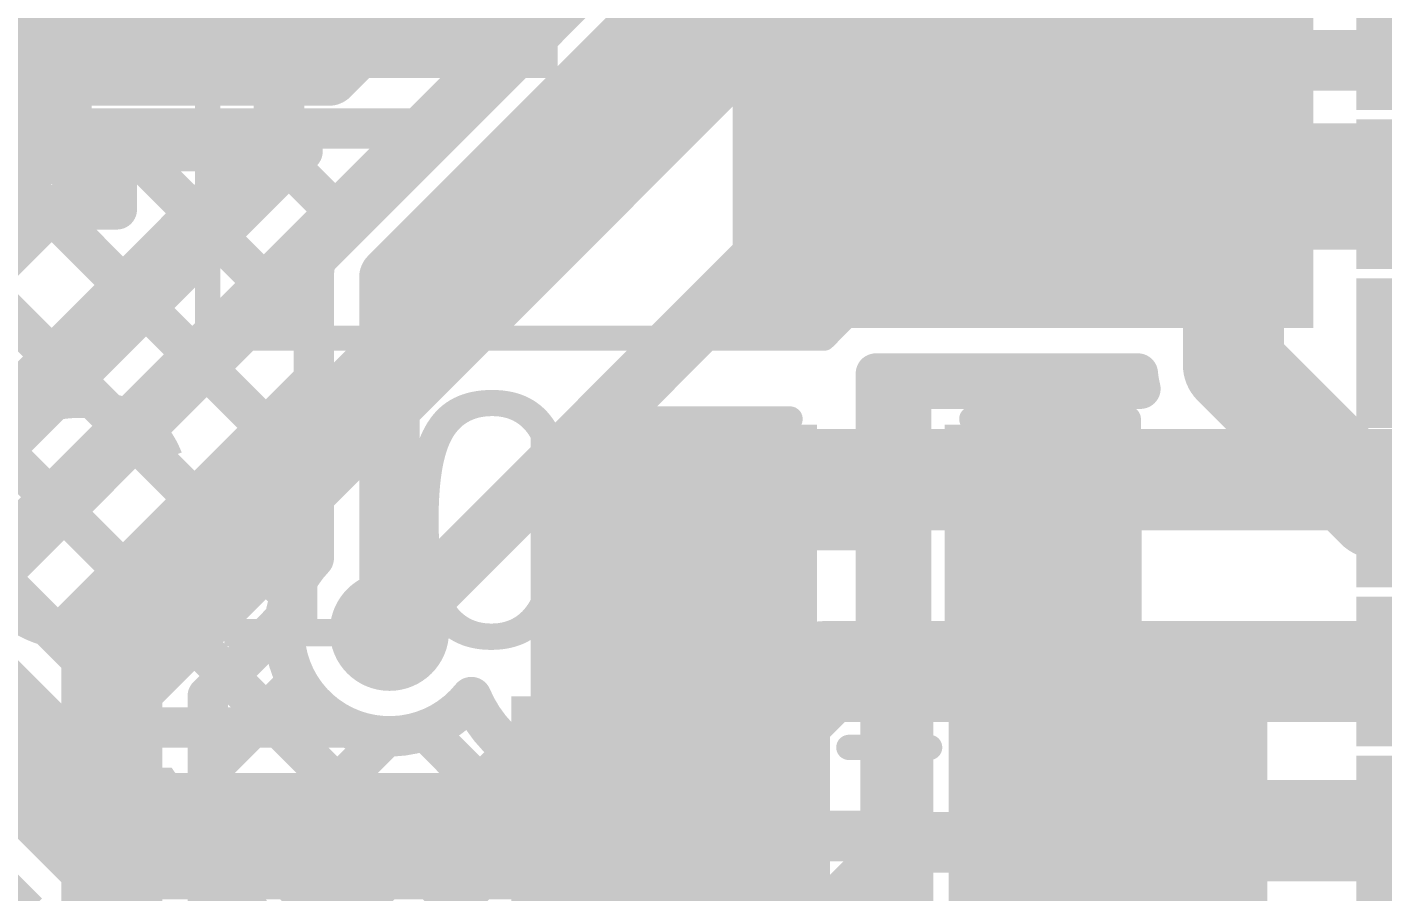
# Model space of a CAD drawing. Header units: millimetres. Extents: x -0.01 to 3.73, y -0.01 to 3.05.
# Drawn here: x 0.3662 to 0.6348, y 2.3144 to 2.4856 of the extents above; entities that cross this region are included whole.
import ezdxf

# ---------------------------------------------------------------- set-up
doc = ezdxf.new("R2010")
doc.units = ezdxf.units.MM
doc.header["$MEASUREMENT"] = 0
for name, color, linetype in [('BottomLayer', 5, 'Continuous'), ('BottomPaste', 16, 'Continuous'), ('BottomSolder', 6, 'Continuous'), ('TopLayer', 1, 'Continuous'), ('TopOverlay', 2, 'Continuous'), ('TopPaste', 8, 'Continuous'), ('TopSolder', 216, 'Continuous'), ('ViaHoleLayer', 16, 'Continuous')]:
    doc.layers.add(name, color=color, linetype=linetype)
doc.styles.add('Arial', font='', dxfattribs={"height": 0.2})
doc.styles.get('Arial').set_extended_font_data('Arial')

# ---------------------------------------------------------------- blocks, each defined once
blk = doc.blocks.new('X322512MOB4SI_5')
at = {"layer": 'TopLayer'}
for points in [[(-0.01575, 0.00984), (-0.07087, 0.00984), (-0.07087, 0.05709), (-0.01575, 0.05709)], [(0.07087, 0.00984), (0.01575, 0.00984), (0.01575, 0.05709), (0.07087, 0.05709)], [(-0.01575, -0.05709), (-0.07087, -0.05709), (-0.07087, -0.00984), (-0.01575, -0.00984)], [(0.07087, -0.05709), (0.01575, -0.05709), (0.01575, -0.00984), (0.07087, -0.00984)]]:
    blk.add_hatch(color=1, dxfattribs=at).paths.add_polyline_path(points)
at = {"layer": 'TopPaste'}
for points in [[(-0.01575, 0.00984), (-0.07087, 0.00984), (-0.07087, 0.05709), (-0.01575, 0.05709)], [(0.07087, 0.00984), (0.01575, 0.00984), (0.01575, 0.05709), (0.07087, 0.05709)], [(-0.01575, -0.05709), (-0.07087, -0.05709), (-0.07087, -0.00984), (-0.01575, -0.00984)], [(0.07087, -0.05709), (0.01575, -0.05709), (0.01575, -0.00984), (0.07087, -0.00984)]]:
    blk.add_hatch(color=8, dxfattribs=at).paths.add_polyline_path(points)
at = {"layer": 'TopSolder'}
for points in [[(-0.01175, 0.00584), (-0.07487, 0.00584), (-0.07487, 0.06109), (-0.01175, 0.06109)], [(0.07487, 0.00584), (0.01175, 0.00584), (0.01175, 0.06109), (0.07487, 0.06109)], [(-0.01175, -0.06109), (-0.07487, -0.06109), (-0.07487, -0.00584), (-0.01175, -0.00584)], [(0.07487, -0.06109), (0.01175, -0.06109), (0.01175, -0.00584), (0.07487, -0.00584)]]:
    blk.add_hatch(color=216, dxfattribs=at).paths.add_polyline_path(points)
at = {"layer": 'TopOverlay', "const_width": 0.005}
for points in [[(-0.008, 0.051), (0.008, 0.051)], [(-0.065, 0.003), (-0.065, -0.002)], [(0.065, -0.002), (0.065, 0.003)], [(-0.008, -0.051), (0.008, -0.051)]]:
    blk.add_lwpolyline(points, dxfattribs=at)
at = {"layer": 'TopOverlay'}
for points, const_width in [([(-0.00925, 0.051, 1), (-0.00675, 0.051, 1)], 0.0025), ([(0.00675, 0.051, 1), (0.00925, 0.051, 1)], 0.0025), ([(-0.06625, 0.003, 1), (-0.06375, 0.003, 1)], 0.0025), ([(0.06375, 0.003, 1), (0.06625, 0.003, 1)], 0.0025), ([(-0.06625, -0.002, 1), (-0.06375, -0.002, 1)], 0.0025), ([(0.06375, -0.002, 1), (0.06625, -0.002, 1)], 0.0025), ([(-0.07884, -0.038, 1), (-0.08516, -0.038, 1)], 0.01), ([(-0.08766, -0.038, 1), (-0.08266, -0.038, 1)], 0.005), ([(-0.08134, -0.038, 1), (-0.07634, -0.038, 1)], 0.005), ([(-0.00925, -0.051, 1), (-0.00675, -0.051, 1)], 0.0025), ([(0.00675, -0.051, 1), (0.00925, -0.051, 1)], 0.0025)]:
    blk.add_lwpolyline(points, format="xyb", close=True, dxfattribs=dict(at, const_width=const_width))
blk = doc.blocks.new('32_TQFP_17')
at = {"layer": 'TopLayer'}
for points in [[(-0.19882, 0.05807), (-0.13583, 0.05807), (-0.13583, 0.03642), (-0.19882, 0.03642)], [(-0.19882, 0.02657), (-0.13583, 0.02657), (-0.13583, 0.00492), (-0.19882, 0.00492)], [(-0.19882, -0.00492), (-0.13583, -0.00492), (-0.13583, -0.02657), (-0.19882, -0.02657)], [(-0.19882, -0.03642), (-0.13583, -0.03642), (-0.13583, -0.05807), (-0.19882, -0.05807)], [(-0.19882, -0.06791), (-0.13583, -0.06791), (-0.13583, -0.08957), (-0.19882, -0.08957)], [(-0.19882, -0.09941), (-0.13583, -0.09941), (-0.13583, -0.12106), (-0.19882, -0.12106)]]:
    blk.add_hatch(color=1, dxfattribs=at).paths.add_polyline_path(points)
at = {"layer": 'TopPaste'}
for points in [[(-0.19882, 0.05807), (-0.13583, 0.05807), (-0.13583, 0.03642), (-0.19882, 0.03642)], [(-0.19882, 0.02657), (-0.13583, 0.02657), (-0.13583, 0.00492), (-0.19882, 0.00492)], [(-0.19882, -0.00492), (-0.13583, -0.00492), (-0.13583, -0.02657), (-0.19882, -0.02657)], [(-0.19882, -0.03642), (-0.13583, -0.03642), (-0.13583, -0.05807), (-0.19882, -0.05807)], [(-0.19882, -0.06791), (-0.13583, -0.06791), (-0.13583, -0.08957), (-0.19882, -0.08957)], [(-0.19882, -0.09941), (-0.13583, -0.09941), (-0.13583, -0.12106), (-0.19882, -0.12106)]]:
    blk.add_hatch(color=8, dxfattribs=at).paths.add_polyline_path(points)
at = {"layer": 'TopSolder'}
for points in [[(-0.20282, 0.06207), (-0.13183, 0.06207), (-0.13183, 0.03242), (-0.20282, 0.03242)], [(-0.20282, 0.03057), (-0.13183, 0.03057), (-0.13183, 0.00092), (-0.20282, 0.00092)], [(-0.20282, -0.00092), (-0.13183, -0.00092), (-0.13183, -0.03057), (-0.20282, -0.03057)], [(-0.20282, -0.03242), (-0.13183, -0.03242), (-0.13183, -0.06207), (-0.20282, -0.06207)], [(-0.20282, -0.06391), (-0.13183, -0.06391), (-0.13183, -0.09357), (-0.20282, -0.09357)], [(-0.20282, -0.09541), (-0.13183, -0.09541), (-0.13183, -0.12506), (-0.20282, -0.12506)]]:
    blk.add_hatch(color=216, dxfattribs=at).paths.add_polyline_path(points)
blk = doc.blocks.new('R__0603_B_68')
at = {"layer": 'BottomLayer'}
for points in [[(-0.045, -0.0175), (-0.045, 0.0175), (-0.015, 0.0175), (-0.015, -0.0175)], [(0.015, -0.0175), (0.015, 0.0175), (0.045, 0.0175), (0.045, -0.0175)]]:
    blk.add_hatch(color=5, dxfattribs=at).paths.add_polyline_path(points)
at = {"layer": 'BottomPaste'}
for points in [[(-0.045, -0.0175), (-0.045, 0.0175), (-0.015, 0.0175), (-0.015, -0.0175)], [(0.015, -0.0175), (0.015, 0.0175), (0.045, 0.0175), (0.045, -0.0175)]]:
    blk.add_hatch(color=16, dxfattribs=at).paths.add_polyline_path(points)
at = {"layer": 'BottomSolder'}
for points in [[(-0.049, -0.0215), (-0.049, 0.0215), (-0.011, 0.0215), (-0.011, -0.0215)], [(0.011, -0.0215), (0.011, 0.0215), (0.049, 0.0215), (0.049, -0.0215)]]:
    blk.add_hatch(color=6, dxfattribs=at).paths.add_polyline_path(points)
blk = doc.blocks.new('C__0603_192')
at = {"layer": 'TopLayer'}
for points in [[(-0.015, 0.0175), (-0.015, -0.0175), (-0.045, -0.0175), (-0.045, 0.0175)], [(0.045, 0.0175), (0.045, -0.0175), (0.015, -0.0175), (0.015, 0.0175)]]:
    blk.add_hatch(color=1, dxfattribs=at).paths.add_polyline_path(points)
at = {"layer": 'TopPaste'}
for points in [[(-0.015, 0.0175), (-0.015, -0.0175), (-0.045, -0.0175), (-0.045, 0.0175)], [(0.045, 0.0175), (0.045, -0.0175), (0.015, -0.0175), (0.015, 0.0175)]]:
    blk.add_hatch(color=8, dxfattribs=at).paths.add_polyline_path(points)
at = {"layer": 'TopSolder'}
for points in [[(-0.01264, 0.01986), (-0.01264, -0.01986), (-0.04736, -0.01986), (-0.04736, 0.01986)], [(0.04736, 0.01986), (0.04736, -0.01986), (0.01264, -0.01986), (0.01264, 0.01986)]]:
    blk.add_hatch(color=216, dxfattribs=at).paths.add_polyline_path(points)
at = {"layer": 'TopOverlay', "const_width": 0.005}
for points in [[(-0.049, -0.021), (-0.049, 0.021)], [(-0.049, 0.021), (-0.018, 0.021)], [(0.018, 0.021), (0.049, 0.021)], [(0.049, -0.021), (0.049, 0.021)], [(-0.049, -0.021), (-0.018, -0.021)], [(0.018, -0.021), (0.049, -0.021)]]:
    blk.add_lwpolyline(points, dxfattribs=at)
at = {"layer": 'TopOverlay', "const_width": 0.0025}
for points in [[(-0.05025, 0.021, 1), (-0.04775, 0.021, 1)], [(-0.05025, 0.021, 1), (-0.04775, 0.021, 1)], [(-0.01925, 0.021, 1), (-0.01675, 0.021, 1)], [(0.01675, 0.021, 1), (0.01925, 0.021, 1)], [(0.04775, 0.021, 1), (0.05025, 0.021, 1)], [(0.04775, 0.021, 1), (0.05025, 0.021, 1)], [(-0.05025, -0.021, 1), (-0.04775, -0.021, 1)], [(-0.05025, -0.021, 1), (-0.04775, -0.021, 1)], [(-0.01925, -0.021, 1), (-0.01675, -0.021, 1)], [(0.01675, -0.021, 1), (0.01925, -0.021, 1)], [(0.04775, -0.021, 1), (0.05025, -0.021, 1)], [(0.04775, -0.021, 1), (0.05025, -0.021, 1)]]:
    blk.add_lwpolyline(points, format="xyb", close=True, dxfattribs=at)
blk = doc.blocks.new('RVT1E100M0405__196')
at = {"layer": 'TopLayer'}
for points in [[(-0.12205, 0.0315), (-0.01969, 0.0315), (-0.01969, -0.0315), (-0.12205, -0.0315)], [(0.01969, 0.0315), (0.12205, 0.0315), (0.12205, -0.0315), (0.01969, -0.0315)]]:
    blk.add_hatch(color=1, dxfattribs=at).paths.add_polyline_path(points)
at = {"layer": 'TopPaste'}
for points in [[(-0.12205, 0.0315), (-0.01969, 0.0315), (-0.01969, -0.0315), (-0.12205, -0.0315)], [(0.01969, 0.0315), (0.12205, 0.0315), (0.12205, -0.0315), (0.01969, -0.0315)]]:
    blk.add_hatch(color=8, dxfattribs=at).paths.add_polyline_path(points)
at = {"layer": 'TopSolder'}
for points in [[(-0.12605, 0.0355), (-0.01569, 0.0355), (-0.01569, -0.0355), (-0.12605, -0.0355)], [(0.01569, 0.0355), (0.12605, 0.0355), (0.12605, -0.0355), (0.01569, -0.0355)]]:
    blk.add_hatch(color=216, dxfattribs=at).paths.add_polyline_path(points)
at = {"layer": 'TopOverlay', "const_width": 0.005}
for points in [[(-0.037, 0.087), (-0.08325, 0.04075)], [(0.085, 0.087), (-0.037, 0.087)], [(0.085, 0.087), (0.085, 0.039)], [(-0.108, 0.065), (-0.108, 0.037)], [(-0.094, 0.051), (-0.122, 0.051)], [(-0.08325, 0.04075), (-0.08325, 0.035)], [(-0.08325, -0.035), (-0.08325, -0.04075)], [(0.085, -0.039), (0.085, -0.087)], [(-0.037, -0.087), (-0.08325, -0.04075)], [(0.085, -0.087), (-0.037, -0.087)]]:
    blk.add_lwpolyline(points, dxfattribs=at)
at = {"layer": 'TopOverlay', "const_width": 0.0025}
for points in [[(-0.03825, 0.087, 1), (-0.03575, 0.087, 1)], [(-0.03825, 0.087, 1), (-0.03575, 0.087, 1)], [(0.08375, 0.087, 1), (0.08625, 0.087, 1)], [(0.08375, 0.087, 1), (0.08625, 0.087, 1)], [(-0.10925, 0.065, 1), (-0.10675, 0.065, 1)], [(-0.12325, 0.051, 1), (-0.12075, 0.051, 1)], [(-0.09525, 0.051, 1), (-0.09275, 0.051, 1)], [(-0.0845, 0.04075, 1), (-0.082, 0.04075, 1)], [(-0.0845, 0.04075, 1), (-0.082, 0.04075, 1)], [(0.08375, 0.039, 1), (0.08625, 0.039, 1)], [(-0.10925, 0.037, 1), (-0.10675, 0.037, 1)], [(-0.0845, 0.035, 1), (-0.082, 0.035, 1)], [(-0.0845, -0.035, 1), (-0.082, -0.035, 1)], [(0.08375, -0.039, 1), (0.08625, -0.039, 1)], [(-0.0845, -0.04075, 1), (-0.082, -0.04075, 1)], [(-0.0845, -0.04075, 1), (-0.082, -0.04075, 1)], [(-0.03825, -0.087, 1), (-0.03575, -0.087, 1)], [(-0.03825, -0.087, 1), (-0.03575, -0.087, 1)], [(0.08375, -0.087, 1), (0.08625, -0.087, 1)], [(0.08375, -0.087, 1), (0.08625, -0.087, 1)]]:
    blk.add_lwpolyline(points, format="xyb", close=True, dxfattribs=at)

msp = doc.modelspace()

# ---------------------------------------------------------------- hatches: boundary and pattern name
at = {"layer": 'BottomLayer'}
h = msp.add_hatch(color=5, dxfattribs=at)
edge = h.paths.add_edge_path()
edge.add_arc((0.6, 2.454), 0.01181, 0, 360)
h = msp.add_hatch(color=5, dxfattribs=at)
edge = h.paths.add_edge_path()
edge.add_arc((0.438, 2.366), 0.01181, 0, 360)
h = msp.add_hatch(color=5, dxfattribs=at)
edge = h.paths.add_edge_path()
edge.add_arc((0.478, 2.363), 0.01181, 0, 360)
at = {"layer": 'TopLayer'}
for points in [[(0.506, 2.426), (0.621, 2.426), (0.621, 2.645), (0.506, 2.645)], [(0.521, 2.405), (0.466, 2.405), (0.466, 2.306), (0.521, 2.306)], [(0.5507, 2.302), (0.587, 2.302), (0.587, 2.405), (0.5507, 2.405)]]:
    msp.add_hatch(color=1, dxfattribs=at).paths.add_polyline_path(points)
h = msp.add_hatch(color=1, dxfattribs=at)
edge = h.paths.add_edge_path()
edge.add_arc((0.6, 2.454), 0.01181, 0, 360)
h = msp.add_hatch(color=1, dxfattribs=at)
edge = h.paths.add_edge_path()
edge.add_arc((0.438, 2.366), 0.01181, 0, 360)
h = msp.add_hatch(color=1, dxfattribs=at)
edge = h.paths.add_edge_path()
edge.add_arc((0.478, 2.363), 0.01181, 0, 360)
at = {"layer": 'ViaHoleLayer'}
h = msp.add_hatch(color=16, dxfattribs=at)
edge = h.paths.add_edge_path()
edge.add_arc((0.6, 2.454), 0.00591, 0, 360)
h = msp.add_hatch(color=16, dxfattribs=at)
edge = h.paths.add_edge_path()
edge.add_arc((0.438, 2.366), 0.00591, 0, 360)
h = msp.add_hatch(color=16, dxfattribs=at)
edge = h.paths.add_edge_path()
edge.add_arc((0.478, 2.363), 0.00591, 0, 360)

# ---------------------------------------------------------------- linework, layer by layer
at = {"layer": 'BottomLayer'}
for points, const_width in [([(0.426, 2.476), (0.50194, 2.55193)], 0.012), ([(0.358, 2.377), (0.506, 2.525)], 0.012), ([(0.383, 2.361), (0.524, 2.502)], 0.02), ([(0.438, 2.366), (0.551, 2.479)], 0.012), ([(0.551, 2.479), (0.775, 2.479)], 0.012), ([(0.36, 2.476), (0.426, 2.476)], 0.012), ([(0.6, 2.454), (0.718, 2.454)], 0.025), ([(0.29768, 2.347), (0.41168, 2.461)], 0.008), ([(0.3474, 2.38761), (0.42079, 2.461)], 0.008), ([(0.384, 2.461), (0.42079, 2.461)], 0.008), ([(0.384, 2.4495), (0.384, 2.461)], 0.008), ([(0.38704, 2.461), (0.40392, 2.44413)], 0.008), ([(0.41533, 2.461), (0.41806, 2.45827)], 0.008), ([(0.27907, 2.35668), (0.37189, 2.4495)], 0.008), ([(0.336, 2.4495), (0.384, 2.4495)], 0.008), ([(0.34198, 2.4495), (0.37563, 2.41584)], 0.008), ([(0.37026, 2.4495), (0.38977, 2.42999)], 0.008), ([(0.478, 2.363), (0.511, 2.396)], 0.02), ([(0.511, 2.396), (0.73, 2.396)], 0.02), ([(0.402, 2.35313), (0.41734, 2.36847)], 0.008), ([(0.383, 2.231), (0.383, 2.361)], 0.02), ([(0.424, 2.258), (0.524, 2.358)], 0.02), ([(0.478, 2.34119), (0.478, 2.363)], 0.01), ([(0.524, 2.358), (0.71448, 2.358)], 0.02), ([(0.40603, 2.35716), (0.45116, 2.31203)], 0.008), ([(0.402, 2.33819), (0.41977, 2.35596)], 0.008), ([(0.402, 2.23949), (0.402, 2.35313)], 0.008), ([(0.44505, 2.34642), (0.4653, 2.32617)], 0.008), ([(0.402, 2.3099), (0.4373, 2.3452)], 0.008), ([(0.402, 2.28162), (0.46264, 2.34226)], 0.008), ([(0.41657, 2.27744), (0.47637, 2.33724)], 0.008), ([(0.402, 2.33291), (0.43702, 2.29789)], 0.008), ([(0.407, 2.191), (0.54022, 2.32422)], 0.012), ([(0.54022, 2.32422), (0.78237, 2.32422)], 0.012)]:
    msp.add_lwpolyline(points, dxfattribs=dict(at, const_width=const_width))
for points, const_width in [([(0.548, 2.479, 1), (0.554, 2.479, 1)], 0.006), ([(0.548, 2.479, 1), (0.554, 2.479, 1)], 0.006), ([(0.423, 2.476, 1), (0.429, 2.476, 1)], 0.006), ([(0.423, 2.476, 1), (0.429, 2.476, 1)], 0.006), ([(0.59375, 2.454, 1), (0.60625, 2.454, 1)], 0.0125), ([(0.382, 2.461, 1), (0.386, 2.461, 1)], 0.004), ([(0.382, 2.461, 1), (0.386, 2.461, 1)], 0.004), ([(0.38504, 2.461, 1), (0.38904, 2.461, 1)], 0.004), ([(0.40968, 2.461, 1), (0.41368, 2.461, 1)], 0.004), ([(0.41333, 2.461, 1), (0.41733, 2.461, 1)], 0.004), ([(0.41879, 2.461, 1), (0.42279, 2.461, 1)], 0.004), ([(0.41879, 2.461, 1), (0.42279, 2.461, 1)], 0.004), ([(0.41606, 2.45827, 1), (0.42006, 2.45827, 1)], 0.004), ([(0.36826, 2.4495, 1), (0.37226, 2.4495, 1)], 0.004), ([(0.36989, 2.4495, 1), (0.37389, 2.4495, 1)], 0.004), ([(0.382, 2.4495, 1), (0.386, 2.4495, 1)], 0.004), ([(0.382, 2.4495, 1), (0.386, 2.4495, 1)], 0.004), ([(0.40192, 2.44413, 1), (0.40592, 2.44413, 1)], 0.004), ([(0.38777, 2.42999, 1), (0.39177, 2.42999, 1)], 0.004), ([(0.37363, 2.41584, 1), (0.37763, 2.41584, 1)], 0.004), ([(0.506, 2.396, 1), (0.516, 2.396, 1)], 0.01), ([(0.506, 2.396, 1), (0.516, 2.396, 1)], 0.01), ([(0.41534, 2.36847, 1), (0.41934, 2.36847, 1)], 0.004), ([(0.41534, 2.36847, 1), (0.41934, 2.36847, 1)], 0.004), ([(0.435, 2.366, 1), (0.441, 2.366, 1)], 0.006), ([(0.473, 2.363, 1), (0.483, 2.363, 1)], 0.01), ([(0.378, 2.361, 1), (0.388, 2.361, 1)], 0.01), ([(0.378, 2.361, 1), (0.388, 2.361, 1)], 0.01), ([(0.4755, 2.363, 1), (0.4805, 2.363, 1)], 0.005), ([(0.519, 2.358, 1), (0.529, 2.358, 1)], 0.01), ([(0.519, 2.358, 1), (0.529, 2.358, 1)], 0.01), ([(0.40403, 2.35716, 1), (0.40803, 2.35716, 1)], 0.004), ([(0.41777, 2.35596, 1), (0.42177, 2.35596, 1)], 0.004), ([(0.4, 2.35313, 1), (0.404, 2.35313, 1)], 0.004), ([(0.4, 2.35313, 1), (0.404, 2.35313, 1)], 0.004), ([(0.45222, 2.35296, 1), (0.45622, 2.35296, 1)], 0.004), ([(0.45222, 2.35296, 1), (0.45622, 2.35296, 1)], 0.004), ([(0.44305, 2.34642, 1), (0.44705, 2.34642, 1)], 0.004), ([(0.4353, 2.3452, 1), (0.4393, 2.3452, 1)], 0.004), ([(0.46064, 2.34226, 1), (0.46464, 2.34226, 1)], 0.004), ([(0.4755, 2.34119, 1), (0.4805, 2.34119, 1)], 0.005), ([(0.4, 2.33819, 1), (0.404, 2.33819, 1)], 0.004), ([(0.47437, 2.33724, 1), (0.47837, 2.33724, 1)], 0.004), ([(0.47437, 2.33724, 1), (0.47837, 2.33724, 1)], 0.004), ([(0.4, 2.33291, 1), (0.404, 2.33291, 1)], 0.004), ([(0.4633, 2.32617, 1), (0.4673, 2.32617, 1)], 0.004), ([(0.53722, 2.32422, 1), (0.54322, 2.32422, 1)], 0.006), ([(0.53722, 2.32422, 1), (0.54322, 2.32422, 1)], 0.006), ([(0.44916, 2.31203, 1), (0.45316, 2.31203, 1)], 0.004)]:
    msp.add_lwpolyline(points, format="xyb", close=True, dxfattribs=dict(at, const_width=const_width))
at = {"layer": 'BottomLayer', "const_width": 0.008}
for points in [[(0.45422, 2.35296, -0.753641), (0.41734, 2.36847)], [(0.47637, 2.33724, -0.28436), (0.45422, 2.35296)]]:
    msp.add_lwpolyline(points, format="xyb", dxfattribs=at)
at = {"layer": 'TopLayer'}
for points, const_width in [([(0.49, 2.48805), (0.49, 2.556)], 0.012), ([(0.24009, 2.5231), (0.41623, 2.34696)], 0.008), ([(0.41613, 2.4695), (0.41613, 2.511)], 0.01), ([(0.55787, 2.49613), (0.6, 2.454)], 0.02), ([(0.30198, 2.4895), (0.41842, 2.37305)], 0.008), ([(0.438, 2.43605), (0.49, 2.48805)], 0.012), ([(0.3299, 2.40751), (0.3879, 2.4655)], 0.008), ([(0.34404, 2.39336), (0.41618, 2.4655)], 0.008), ([(0.35095, 2.4655), (0.44624, 2.4655)], 0.008), ([(0.35426, 2.4655), (0.423, 2.39676)], 0.008), ([(0.35818, 2.37922), (0.44447, 2.4655)], 0.008), ([(0.38254, 2.4655), (0.423, 2.42504)], 0.008), ([(0.41082, 2.4655), (0.42853, 2.44779)], 0.008), ([(0.4274, 2.44666), (0.44624, 2.4655)], 0.008), ([(0.43911, 2.4655), (0.44268, 2.46194)], 0.008), ([(0.6, 2.454), (0.604, 2.454)], 0.02), ([(0.6, 2.454), (0.6015, 2.4525)], 0.02), ([(0.604, 2.454), (0.60516, 2.45284)], 0.02), ([(0.60516, 2.41873), (0.60516, 2.45284)], 0.02), ([(0.6015, 2.4525), (0.611, 2.4525)], 0.02), ([(0.611, 2.4525), (0.665, 2.4525)], 0.02), ([(0.438, 2.366), (0.438, 2.43605)], 0.012), ([(0.423, 2.38043), (0.423, 2.43605)], 0.008), ([(0.60516, 2.41873), (0.63355, 2.39034)], 0.02), ([(0.3206, 2.41681), (0.39044, 2.34696)], 0.008), ([(0.37233, 2.36508), (0.423, 2.41575)], 0.008), ([(0.53435, 2.417), (0.58624, 2.417)], 0.008), ([(0.53435, 2.36309), (0.53435, 2.417)], 0.008), ([(0.53435, 2.41397), (0.53738, 2.417)], 0.008), ([(0.54418, 2.417), (0.54718, 2.414)], 0.008), ([(0.56267, 2.414), (0.56567, 2.417)], 0.008), ([(0.57247, 2.417), (0.57547, 2.414)], 0.008), ([(0.54135, 2.3605), (0.54135, 2.4135)], 0.008), ([(0.5417, 2.414), (0.58675, 2.414)], 0.008), ([(0.3054, 2.4016), (0.38154, 2.32546)], 0.025), ([(0.53435, 2.39855), (0.54135, 2.39155)], 0.008), ([(0.63355, 2.39034), (0.66417, 2.39034)], 0.02), ([(0.53435, 2.38568), (0.54135, 2.39268)], 0.008), ([(0.38647, 2.35094), (0.423, 2.38747)], 0.008), ([(0.50535, 2.387), (0.53035, 2.387)], 0.01), ([(0.29649, 2.3801), (0.36633, 2.31026)], 0.008), ([(0.53435, 2.37026), (0.54135, 2.36326)], 0.008), ([(0.53435, 2.3555), (0.53435, 2.36309)], 0.008), ([(0.53525, 2.3583), (0.54135, 2.3644)], 0.008), ([(0.53525, 2.31296), (0.53525, 2.36309)], 0.008), ([(0.5417, 2.30651), (0.5417, 2.3605)], 0.008), ([(0.41078, 2.34696), (0.41977, 2.35596)], 0.008), ([(0.39044, 2.34696), (0.42959, 2.34696)], 0.008), ([(0.53525, 2.34108), (0.5417, 2.33463)], 0.008), ([(0.53525, 2.33002), (0.5417, 2.33647)], 0.008), ([(0.38154, 2.32546), (0.49369, 2.32546)], 0.025), ([(0.58031, 2.32546), (0.58136, 2.32652)], 0.02), ([(0.58136, 2.32652), (0.665, 2.32652)], 0.02), ([(0.49369, 2.32546), (0.50154, 2.32546)], 0.012), ([(0.50154, 2.32546), (0.55, 2.277)], 0.012), ([(0.49369, 2.32546), (0.53125, 2.32546)], 0.01), ([(0.53525, 2.31296), (0.5417, 2.30651)], 0.008)]:
    msp.add_lwpolyline(points, dxfattribs=dict(at, const_width=const_width))
for points, const_width in [([(0.487, 2.48805, 1), (0.493, 2.48805, 1)], 0.006), ([(0.487, 2.48805, 1), (0.493, 2.48805, 1)], 0.006), ([(0.41363, 2.4695, 1), (0.41863, 2.4695, 1)], 0.005), ([(0.38054, 2.4655, 1), (0.38454, 2.4655, 1)], 0.004), ([(0.3859, 2.4655, 1), (0.3899, 2.4655, 1)], 0.004), ([(0.40882, 2.4655, 1), (0.41282, 2.4655, 1)], 0.004), ([(0.41418, 2.4655, 1), (0.41818, 2.4655, 1)], 0.004), ([(0.43711, 2.4655, 1), (0.44111, 2.4655, 1)], 0.004), ([(0.44247, 2.4655, 1), (0.44647, 2.4655, 1)], 0.004), ([(0.44424, 2.4655, 1), (0.44824, 2.4655, 1)], 0.004), ([(0.44424, 2.4655, 1), (0.44824, 2.4655, 1)], 0.004), ([(0.44068, 2.46194, 1), (0.44468, 2.46194, 1)], 0.004), ([(0.595, 2.454, 1), (0.605, 2.454, 1)], 0.01), ([(0.595, 2.454, 1), (0.605, 2.454, 1)], 0.01), ([(0.595, 2.454, 1), (0.605, 2.454, 1)], 0.01), ([(0.599, 2.454, 1), (0.609, 2.454, 1)], 0.01), ([(0.599, 2.454, 1), (0.609, 2.454, 1)], 0.01), ([(0.60016, 2.45284, 1), (0.61016, 2.45284, 1)], 0.01), ([(0.60016, 2.45284, 1), (0.61016, 2.45284, 1)], 0.01), ([(0.5965, 2.4525, 1), (0.6065, 2.4525, 1)], 0.01), ([(0.5965, 2.4525, 1), (0.6065, 2.4525, 1)], 0.01), ([(0.606, 2.4525, 1), (0.616, 2.4525, 1)], 0.01), ([(0.606, 2.4525, 1), (0.616, 2.4525, 1)], 0.01), ([(0.42539, 2.44665, 1), (0.42939, 2.44665, 1)], 0.004), ([(0.42539, 2.44665, 1), (0.42939, 2.44665, 1)], 0.004), ([(0.4254, 2.44666, 1), (0.4294, 2.44666, 1)], 0.004), ([(0.42653, 2.44779, 1), (0.43053, 2.44779, 1)], 0.004), ([(0.435, 2.43605, 1), (0.441, 2.43605, 1)], 0.006), ([(0.435, 2.43605, 1), (0.441, 2.43605, 1)], 0.006), ([(0.421, 2.43605, 1), (0.425, 2.43605, 1)], 0.004), ([(0.421, 2.43605, 1), (0.425, 2.43605, 1)], 0.004), ([(0.421, 2.43605, 1), (0.425, 2.43605, 1)], 0.004), ([(0.421, 2.42504, 1), (0.425, 2.42504, 1)], 0.004), ([(0.60016, 2.41873, 1), (0.61016, 2.41873, 1)], 0.01), ([(0.60016, 2.41873, 1), (0.61016, 2.41873, 1)], 0.01), ([(0.421, 2.41575, 1), (0.425, 2.41575, 1)], 0.004), ([(0.53235, 2.417, 1), (0.53635, 2.417, 1)], 0.004), ([(0.53235, 2.417, 1), (0.53635, 2.417, 1)], 0.004), ([(0.53538, 2.417, 1), (0.53938, 2.417, 1)], 0.004), ([(0.54218, 2.417, 1), (0.54618, 2.417, 1)], 0.004), ([(0.56367, 2.417, 1), (0.56767, 2.417, 1)], 0.004), ([(0.57047, 2.417, 1), (0.57447, 2.417, 1)], 0.004), ([(0.58424, 2.417, 1), (0.58824, 2.417, 1)], 0.004), ([(0.58424, 2.417, 1), (0.58824, 2.417, 1)], 0.004), ([(0.58424, 2.417, 1), (0.58824, 2.417, 1)], 0.004), ([(0.53235, 2.41397, 1), (0.53635, 2.41397, 1)], 0.004), ([(0.53935, 2.4135, 1), (0.54335, 2.4135, 1)], 0.004), ([(0.5397, 2.414, 1), (0.5437, 2.414, 1)], 0.004), ([(0.54518, 2.414, 1), (0.54918, 2.414, 1)], 0.004), ([(0.56067, 2.414, 1), (0.56467, 2.414, 1)], 0.004), ([(0.57347, 2.414, 1), (0.57747, 2.414, 1)], 0.004), ([(0.58475, 2.414, 1), (0.58875, 2.414, 1)], 0.004), ([(0.58475, 2.414, 1), (0.58875, 2.414, 1)], 0.004), ([(0.58475, 2.414, 1), (0.58875, 2.414, 1)], 0.004), ([(0.53235, 2.39855, 1), (0.53635, 2.39855, 1)], 0.004), ([(0.421, 2.39676, 1), (0.425, 2.39676, 1)], 0.004), ([(0.62855, 2.39034, 1), (0.63855, 2.39034, 1)], 0.01), ([(0.62855, 2.39034, 1), (0.63855, 2.39034, 1)], 0.01), ([(0.53935, 2.39268, 1), (0.54335, 2.39268, 1)], 0.004), ([(0.53935, 2.39155, 1), (0.54335, 2.39155, 1)], 0.004), ([(0.421, 2.38747, 1), (0.425, 2.38747, 1)], 0.004), ([(0.50285, 2.387, 1), (0.50785, 2.387, 1)], 0.005), ([(0.52785, 2.387, 1), (0.53285, 2.387, 1)], 0.005), ([(0.53235, 2.38568, 1), (0.53635, 2.38568, 1)], 0.004), ([(0.421, 2.38043, 1), (0.425, 2.38043, 1)], 0.004), ([(0.421, 2.38043, 1), (0.425, 2.38043, 1)], 0.004), ([(0.41642, 2.37305, 1), (0.42042, 2.37305, 1)], 0.004), ([(0.53235, 2.37026, 1), (0.53635, 2.37026, 1)], 0.004), ([(0.435, 2.366, 1), (0.441, 2.366, 1)], 0.006), ([(0.37033, 2.36508, 1), (0.37433, 2.36508, 1)], 0.004), ([(0.53235, 2.36309, 1), (0.53635, 2.36309, 1)], 0.004), ([(0.53235, 2.36309, 1), (0.53635, 2.36309, 1)], 0.004), ([(0.53325, 2.36309, 1), (0.53725, 2.36309, 1)], 0.004), ([(0.53935, 2.3644, 1), (0.54335, 2.3644, 1)], 0.004), ([(0.53935, 2.36326, 1), (0.54335, 2.36326, 1)], 0.004), ([(0.53935, 2.3605, 1), (0.54335, 2.3605, 1)], 0.004), ([(0.5397, 2.3605, 1), (0.5437, 2.3605, 1)], 0.004), ([(0.53325, 2.3583, 1), (0.53725, 2.3583, 1)], 0.004), ([(0.41777, 2.35596, 1), (0.42177, 2.35596, 1)], 0.004), ([(0.53235, 2.3555, 1), (0.53635, 2.3555, 1)], 0.004), ([(0.38447, 2.35094, 1), (0.38847, 2.35094, 1)], 0.004), ([(0.38844, 2.34696, 1), (0.39244, 2.34696, 1)], 0.004), ([(0.38844, 2.34696, 1), (0.39244, 2.34696, 1)], 0.004), ([(0.40878, 2.34696, 1), (0.41278, 2.34696, 1)], 0.004), ([(0.41423, 2.34696, 1), (0.41823, 2.34696, 1)], 0.004), ([(0.42759, 2.34696, 1), (0.43159, 2.34696, 1)], 0.004), ([(0.42759, 2.34696, 1), (0.43159, 2.34696, 1)], 0.004), ([(0.53325, 2.34108, 1), (0.53725, 2.34108, 1)], 0.004), ([(0.5397, 2.33647, 1), (0.5437, 2.33647, 1)], 0.004), ([(0.37529, 2.32546, 1), (0.38779, 2.32546, 1)], 0.0125), ([(0.37529, 2.32546, 1), (0.38779, 2.32546, 1)], 0.0125), ([(0.48744, 2.32546, 1), (0.49994, 2.32546, 1)], 0.0125), ([(0.5397, 2.33463, 1), (0.5437, 2.33463, 1)], 0.004), ([(0.57636, 2.32652, 1), (0.58636, 2.32652, 1)], 0.01), ([(0.57636, 2.32652, 1), (0.58636, 2.32652, 1)], 0.01), ([(0.53325, 2.33002, 1), (0.53725, 2.33002, 1)], 0.004), ([(0.57531, 2.32546, 1), (0.58531, 2.32546, 1)], 0.01), ([(0.49069, 2.32546, 1), (0.49669, 2.32546, 1)], 0.006), ([(0.49854, 2.32546, 1), (0.50454, 2.32546, 1)], 0.006), ([(0.49854, 2.32546, 1), (0.50454, 2.32546, 1)], 0.006), ([(0.49119, 2.32546, 1), (0.49619, 2.32546, 1)], 0.005), ([(0.52875, 2.32546, 1), (0.53375, 2.32546, 1)], 0.005), ([(0.53325, 2.31296, 1), (0.53725, 2.31296, 1)], 0.004), ([(0.53325, 2.31296, 1), (0.53725, 2.31296, 1)], 0.004)]:
    msp.add_lwpolyline(points, format="xyb", close=True, dxfattribs=dict(at, const_width=const_width))
at = {"layer": 'TopLayer', "const_width": 0.008}
for points in [[(0.423, 2.43605, -0.198912), (0.42739, 2.44665)], [(0.423, 2.43605, -0.198764), (0.42739, 2.44665)], [(0.58675, 2.414, -0.040125), (0.58624, 2.417)], [(0.58675, 2.414, -0.040125), (0.58624, 2.417)], [(0.42959, 2.34696, -0.5208), (0.423, 2.38043)]]:
    msp.add_lwpolyline(points, format="xyb", dxfattribs=at)

# ---------------------------------------------------------------- block references
for name, p in [('32_TQFP_17', (0.83232, 2.43676)), ('C__0603_192', (0.53535, 2.387)), ('X322512MOB4SI_5', (0.537, 2.292))]:
    msp.add_blockref(name, p)
at = {"rotation": 180}
for name, p in [('RVT1E100M0405__196', (0.487, 2.511)), ('R__0603_B_68', (0.33, 2.476))]:
    msp.add_blockref(name, p, dxfattribs=at)

# ---------------------------------------------------------------- texts
at = {"layer": 'TopOverlay', "style": 'Arial'}
for s, p in [('C10', (0.34952, 2.36301)), ('X1', (0.38468, 2.28901))]:
    msp.add_text(s, height=0.05, dxfattribs=at).set_placement(p)

doc.saveas('drawing.dxf')
